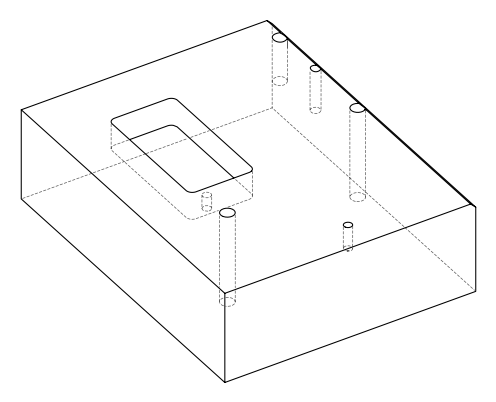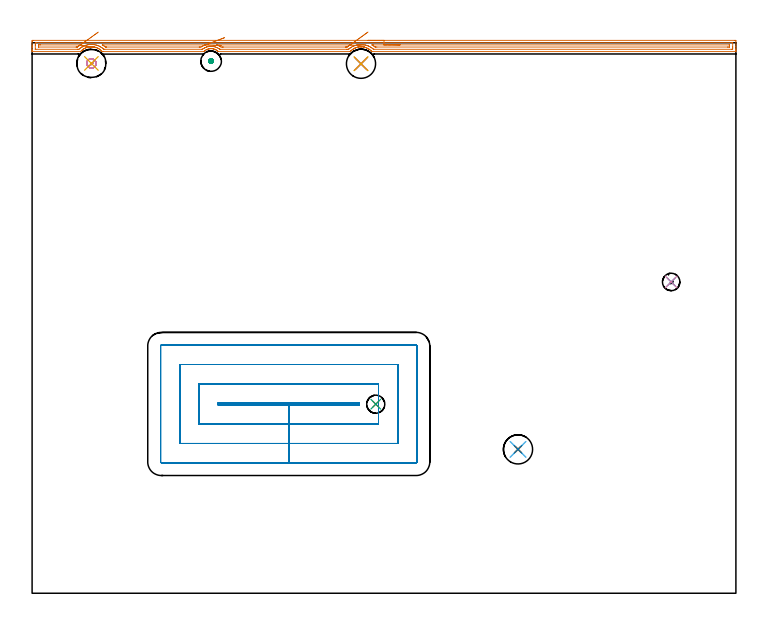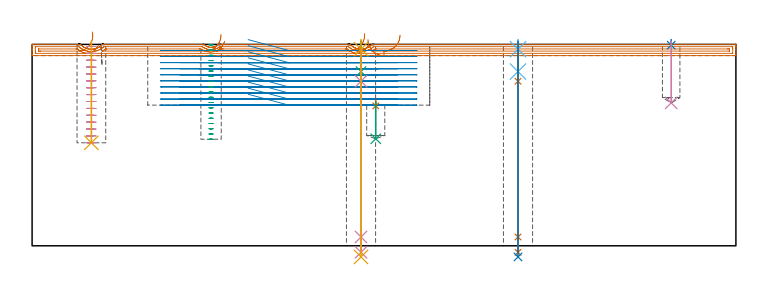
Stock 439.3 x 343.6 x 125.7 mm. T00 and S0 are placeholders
(PLAN: 17 operations, 13 tool changes, 44.7 min)
(1 AREA_MILL | FG_CHAMFER_SURFACE | UGT0205_001 | 10.93 min | 10767 mm3)
(2 MILL_RECTANGULAR_POCKET | POCKET_RECTANGULAR_STRAIGHT | NXT0201_012 | Follow Part, ap 4, ae 75% | 27.63 min | 593543 mm3)
(3 MILL_BLIND_HOLE_FROM_SOLID_MATERIAL | STEP1POCKET | NXT0201_010 | Spiral | 0.99 min | 7380 mm3)
(4 MILL_BLIND_HOLE_FROM_SOLID_MATERIAL_1 | STEP1POCKET_2 | NXT0201_011 | Spiral | 1.94 min | 15458 mm3)
(5 SPOT_DRILL | STEP1HOLE | NXT0321_9005460120000 | 0.05 min | 146 mm3)
(6 SPOT_DRILL_1 | STEP1HOLE_1 | NXT0321_9005460120000 | 0.05 min | 197 mm3)
(7 SPOT_DRILL_2 | STEP1POCKET_1 | NXT0321_9005460120000 | 0.04 min | 10 mm3)
(8 SPOT_DRILL_3 | STEP1POCKET_3 | NXT0321_9005460120000 | 0.03 min | 1 mm3)
(9 DRILL_BLIND_HOLE_INTO_CENTER | STEP1HOLE | NXT0301_084 | 0.08 min | 1445 mm3)
(10 GUN_DRILL_THROUGH_HOLE | STEP1HOLE | UGT0307_008 | 0.63 min | 10388 mm3)
(11 DRILL_TO_ENLARGE_THROUGH_HOLE | STEP1HOLE | UGT0301_251 | 0.54 min | 20589 mm3)
(12 DRILL_BLIND_HOLE_INTO_CENTER_1 | STEP1HOLE_1 | NXT0301_084 | 0.08 min | 1425 mm3)
(13 GUN_DRILL_THROUGH_HOLE_1 | STEP1HOLE_1 | UGT0307_008 | 0.63 min | 10434 mm3)
(14 DRILL_TO_ENLARGE_THROUGH_HOLE_1 | STEP1HOLE_1 | UGT0301_251 | 0.54 min | 20620 mm3)
(15 DRILL_BLIND_HOLE_INTO_CENTER_2 | STEP1POCKET_1 | NXT0301_084 | 0.1 min | 1956 mm3)
(16 DRILL_BLIND_HOLE_INTO_CENTER_3 | STEP1POCKET_3 | UGT0301_221 | 0.16 min | 3213 mm3)
(17 BORE_BLIND_HOLE | STEP1POCKET_2 | UGT0332_075 | 0.26 min | 0 mm3)
(TOOL UGT0205_001 | Chamfer Mill 20 x 3 x 45 deg. | D20 FL50 Z2)
(TOOL NXT0201_012 | ENDMILL 16mm [2P460-1600-NA 1630] | D16 FL38 Z6)
(TOOL NXT0201_010 | ENDMILL 10mm [2P460-1000-NA 1630] | D10 FL30 Z6)
(TOOL NXT0201_011 | ENDMILL 12mm [2P460-1200-NA 1630] | D12 FL38 Z6)
(TOOL NXT0321_9005460120000 | NC Spot Drill, 142deg, 12mm, Carbide, Uncoated | D12 PA142 FL30 Z2)
(TOOL NXT0301_084 | Carbide Drill 11.3mm [860.1-1130-034A1-MM 2214] | D11.3 PA140 FL55 Z2)
(TOOL UGT0307_008 | Gun Drill 11 mm | D11 PA130 FL24 Z1)
(TOOL UGT0301_251 | Twist Drill 18.2 mm | D18.2 PA118 FL135 Z2)
(TOOL UGT0301_221 | Twist Drill 10.9 mm | D10.9 PA118 FL92 Z2)
(TOOL UGT0332_075 | 17.75 mm Rough Boring Bar | D17.75)
(OP 1 AREA_MILL)
G17 G21 G94 G90
T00 M6
G54
G17 G0 G90 X209.65 Y345.1 S1061 M3
G43 Z135.7 H0
Z128.7
G94 G1 X209.688 Z127.828 F250.
X209.802 Z126.964
X209.991 Z126.112
X210.253 Z125.28
X210.587 Z124.474
X210.99 Z123.7
X211.458 Z122.964
X211.99 Z122.272
X212.579 Z121.629
X213.222 Z121.04
X213.914 Z120.509
X214.65 Z120.04
X215.424 Z119.637
X216.23 Z119.303
X217.062 Z119.041
X217.914 Z118.852
X218.778 Z118.738
X219.65 Z118.7
X438.673 Y345.099 Z118.701
X439.099 Y345.096 Z118.702
X439.29 Y345.092 Z118.705
X439.3 Y344.678 Z119.119
Y341.16 Z122.634
Y339.755 Z124.041
Y339.402 Z124.393
Y338.694 Z125.105
Y338.44 Z125.36
X439.298 Y338.268 Z125.525
X439.29 Y338.102 Z125.689
X439.12 Y338.1 Z125.7
X212.498
X212.06 Y338.101 Z125.687
X211.884 Y338.276 Z125.523
X211.796 Y338.367 Z125.432
X211.608 Y338.555 Z125.244
X211.483 Y338.674 Z125.126
X211.355 Y338.79 Z125.01
X211.203 Y338.917 Z124.883
X211.038 Y339.054 Z124.744
X210.714 Y339.31 Z124.489
X210.585 Y339.402 Z124.397
X210.461 Y339.49 Z124.309
X210.266 Y339.62 Z124.18
X210.201 Y339.663 Z124.137
X209.902 Y339.841 Z123.956
X209.821 Y339.891 Z123.908
X209.369 Y340.131 Z123.669
X209.345 Y340.142 Z123.657
X208.927 Y340.34 Z123.456
X208.687 Y340.441 Z123.356
X208.665 Y340.45 Z123.348
X208.475 Y340.522 Z123.273
X208.444 Y340.535 Z123.261
X208.329 Y340.574 Z123.224
X208.173 Y340.626 Z123.173
X208.033 Y340.672 Z123.126
X207.64 Y340.784 Z123.015
X207.588 Y340.799 Z123.
X207.508 Y340.818 Z122.981
X207.219 Y340.885 Z122.913
X207.14 Y340.902 Z122.893
X207.134 Y340.903 Z122.892
X206.694 Y340.984 Z122.813
X206.24 Y341.041 Z122.751
X205.816 Y341.079 Z122.717
X205.8 Y341.081 Z122.715
X205.64 Y341.086 Z122.705
X205.496 Y341.093 Z122.701
X205.352 Y341.096 Z122.698
X205.346 Y341.097
X205.337 Y341.098 Z122.7
X205.236 Y341.096 Z122.697
X205.122 Y341.091 Z122.699
X205.084 Y341.09 Z122.701
X204.969 Y341.088 Z122.708
X204.906 Y341.086 Z122.711
X204.459 Y341.052 Z122.739
X204.452 Y341.051 Z122.74
X204.012 Y341.001 Z122.796
X203.558 Y340.923 Z122.873
X203.407 Y340.891 Z122.908
X203.301 Y340.867 Z122.931
X203.117 Y340.825 Z122.972
X202.84 Y340.749 Z123.049
X202.672 Y340.703 Z123.095
X202.158 Y340.536 Z123.262
X201.778 Y340.382 Z123.413
X201.771 Y340.378 Z123.417
X201.552 Y340.281 Z123.519
X201.535 Y340.273 Z123.527
X201.329 Y340.178 Z123.62
X201.102 Y340.062 Z123.737
X200.885 Y339.949 Z123.848
X200.704 Y339.841 Z123.955
X200.579 Y339.768 Z124.031
X200.402 Y339.663 Z124.136
X199.983 Y339.377 Z124.422
X199.87 Y339.291 Z124.508
X199.613 Y339.094 Z124.705
X199.387 Y338.905 Z124.892
X199.246 Y338.788 Z125.009
X199.097 Y338.653 Z125.144
X199.089 Y338.645 Z125.152
X198.964 Y338.522 Z125.277
X198.931 Y338.489 Z125.31
X198.715 Y338.272 Z125.522
X198.67 Y338.226 Z125.567
X198.54 Y338.099 Z125.683
X198.195 Y338.1 Z125.7
X116.396
X116.185 Y338.103 Z125.689
X115.994 Y338.274 Z125.526
X115.973 Y338.291 Z125.508
X115.882 Y338.369 Z125.431
X115.681 Y338.538 Z125.261
X115.502 Y338.674 Z125.122
X115.354 Y338.789 Z125.009
X115.205 Y338.888 Z124.911
X115.1 Y338.957 Z124.842
X114.832 Y339.108 Z124.691
X114.658 Y339.205 Z124.593
X114.207 Y339.426 Z124.372
X114.161 Y339.444 Z124.353
X113.894 Y339.552 Z124.247
X113.577 Y339.663 Z124.137
X113.313 Y339.734 Z124.065
X113.267 Y339.744 Z124.054
X112.868 Y339.832 Z123.968
X112.42 Y339.9 Z123.897
X112.373 Y339.903 Z123.893
X112.247 Y339.913 Z123.884
X111.973 Y339.932 Z123.859
X111.833 Z123.854
X111.682 Y339.934 Z123.852
X111.602 Y339.935 Z123.857
X111.583 Y339.936 Z123.858
X111.526 Z123.857
X111.479 Y339.932 Z123.859
X111.29 Y339.922 Z123.874
X111.079 Y339.909 Z123.887
X110.993 Y339.897 Z123.897
X110.68 Y339.858 Z123.942
X110.632 Y339.852 Z123.948
X110.585 Y339.842 Z123.957
X110.225 Y339.767 Z124.031
X109.821 Y339.662 Z124.136
X109.739 Y339.634 Z124.162
X109.288 Y339.463 Z124.334
X108.845 Y339.263 Z124.536
X108.439 Y339.037 Z124.762
X108.35 Y338.981 Z124.818
X108.044 Y338.789 Z125.01
X107.952 Y338.722 Z125.078
X107.529 Y338.377 Z125.423
X107.434 Y338.292 Z125.508
X107.215 Y338.103 Z125.689
X107.01 Y338.1 Z125.7
X44.431
X43.735 Y338.103 Z125.688
X43.614 Y338.226 Z125.57
X43.537 Y338.306 Z125.494
X43.336 Y338.512 Z125.287
X43.049 Y338.79 Z125.01
X42.72 Y339.078 Z124.722
X42.643 Y339.137 Z124.662
X42.334 Y339.377 Z124.42
X42.299 Y339.402 Z124.395
X41.937 Y339.662 Z124.136
X41.826 Y339.733 Z124.065
X41.383 Y339.992 Z123.806
X41.302 Y340.035 Z123.763
X40.933 Y340.233 Z123.566
X40.592 Y340.39 Z123.408
X40.248 Y340.535 Z123.262
X40.039 Y340.612 Z123.184
X39.594 Y340.755 Z123.039
X39.146 Y340.88 Z122.917
X39.068 Y340.896 Z122.899
X38.7 Y340.978 Z122.82
X38.435 Y341.023 Z122.776
X38.252 Y341.052 Z122.743
X38.174 Y341.06 Z122.732
X37.806 Y341.104 Z122.691
X37.657 Y341.115 Z122.679
X37.447 Y341.129 Z122.661
X37.357 Y341.137 Z122.656
X37.28 Y341.139 Z122.651
X37.247 Y341.141 Z122.65
X37.084 Z122.649
X37.04 Y341.14 Z122.647
X36.8 Y341.139 Z122.649
X36.748 Y341.138 Z122.652
X36.696 Y341.135 Z122.653
X36.648 Y341.134 Z122.658
X36.5 Y341.128 Z122.667
X36.465 Y341.127 Z122.668
X36.367 Y341.117 Z122.676
X36.264 Y341.11 Z122.687
X36.208 Y341.105 Z122.693
X36.018 Y341.089 Z122.711
X35.571 Y341.029 Z122.77
X35.123 Y340.945 Z122.855
X34.803 Y340.867 Z122.932
X34.678 Y340.837 Z122.962
X34.229 Y340.7 Z123.095
X34.151 Y340.672 Z123.121
X34.004 Y340.624 Z123.174
X33.858 Y340.574 Z123.225
X33.784 Y340.548 Z123.249
X33.704 Y340.512 Z123.282
X33.436 Y340.398 Z123.4
X33.318 Y340.347 Z123.45
X32.89 Y340.143 Z123.655
X32.81 Y340.097 Z123.699
X32.472 Y339.912 Z123.888
X32.062 Y339.663 Z124.137
X31.997 Y339.619 Z124.181
X31.545 Y339.281 Z124.516
X31.469 Y339.22 Z124.576
X31.33 Y339.108 Z124.686
X31.103 Y338.928 Z124.87
X31.022 Y338.855 Z124.944
X30.949 Y338.789 Z125.01
X30.588 Y338.433 Z125.364
X30.37 Y338.206 Z125.591
X30.264 Y338.103 Z125.689
X30.128 Y338.1 Z125.7
X0.18
X0.01 Y338.102 Z125.689
X0.002 Y338.268 Z125.525
X0. Y338.44 Z125.36
Y338.694 Z125.105
Y339.402 Z124.393
Y340.635 Z123.162
Y341.16 Z122.634
Y341.777 Z122.019
Y344.415 Z119.382
X0.003 Y344.678 Z119.119
X0.01 Y345.092 Z118.705
X0.201 Y345.096 Z118.702
X0.627 Y345.1 Z118.7
X219.65
Y343.686 Z120.114
X437.
X437.253 Y343.684 Z120.116
X437.283 Y343.681 Z120.119
X437.29 Y343.679 Z120.121
X437.294 Y343.67 Z120.13
X437.298 Y343.634 Z120.166
X437.299 Y343.6 Z120.2
X437.3 Y343.391 Z120.409
Y341.16 Z122.64
Y340.753 Z123.047
X437.296 Y340.281 Z123.519
X437.291 Y339.882 Z123.918
X437.265 Y339.521 Z124.279
X436.885 Y339.516 Z124.284
X436.77 Y339.515 Z124.285
X213.277
X213.18 Y339.516 Z124.284
X213.132 Y339.518 Z124.282
X213.112 Y339.521 Z124.279
X213.069 Y339.547 Z124.253
X212.722 Y339.832 Z123.968
X212.498 Y340.015 Z123.785
X212.155 Y340.281 Z123.519
X211.604 Y340.662 Z123.138
X211.292 Y340.854 Z122.946
X210.76 Y341.16 Z122.64
X210.71 Y341.187 Z122.613
X210.651 Y341.219 Z122.581
X210.09 Y341.485 Z122.315
X209.816 Y341.605 Z122.195
X209.522 Y341.724 Z122.076
X209.079 Y341.885 Z121.915
X208.922 Y341.935 Z121.865
X208.576 Y342.04 Z121.76
X208.028 Y342.179 Z121.621
X207.842 Y342.223 Z121.577
X207.134 Y342.358 Z121.442
X206.76 Y342.408 Z121.392
X206.24 Y342.462 Z121.338
X205.778 Y342.495 Z121.305
X205.346 Y342.506 Z121.294
X204.883 Y342.496 Z121.304
X204.452 Y342.47 Z121.33
X204.051 Y342.435 Z121.365
X203.558 Y342.373 Z121.427
X203.27 Y342.324 Z121.476
X202.665 Y342.202 Z121.598
X202.53 Y342.172 Z121.628
X202.015 Y342.04 Z121.76
X201.826 Y341.985 Z121.815
X201.802 Y341.977 Z121.823
X201.771 Y341.967 Z121.833
X201.165 Y341.756 Z122.044
X201.044 Y341.711 Z122.089
X200.877 Y341.642 Z122.158
X200.538 Y341.493 Z122.307
X199.983 Y341.233 Z122.567
X199.933 Y341.209 Z122.591
X199.842 Y341.16 Z122.64
X199.367 Y340.887 Z122.913
X199.089 Y340.721 Z123.079
X198.823 Y340.542 Z123.258
X198.449 Y340.281 Z123.519
X198.304 Y340.173 Z123.627
X198.195 Y340.089 Z123.711
X197.812 Y339.778 Z124.022
X197.628 Y339.63 Z124.17
X197.491 Y339.521 Z124.279
X197.301 Y339.517 Z124.283
X197.185 Y339.515 Z124.285
X196.407 Y339.514 Z124.286
X117.622 Y339.515 Z124.285
X117.233 Y339.52 Z124.28
X117.14 Y339.521 Z124.279
X117.02 Y339.604 Z124.196
X116.843 Y339.727 Z124.073
X116.509 Y339.953 Z123.847
X115.935 Y340.295 Z123.505
X115.34 Y340.584 Z123.216
X115.055 Y340.705 Z123.095
X114.371 Y340.954 Z122.846
X114.161 Y341.012 Z122.788
X113.554 Y341.16 Z122.64
X113.267 Y341.215 Z122.585
X113.2 Y341.226 Z122.574
X112.75 Y341.289 Z122.511
X112.373 Y341.322 Z122.478
X112.195 Y341.336 Z122.464
X111.479 Y341.346 Z122.454
X111.299 Y341.338 Z122.462
X110.585 Y341.277 Z122.523
X110.48 Y341.264 Z122.536
X109.836 Y341.16 Z122.64
X109.691 Y341.13 Z122.67
X109.012 Y340.949 Z122.851
X108.919 Y340.92 Z122.88
X108.797 Y340.877 Z122.923
X108.362 Y340.71 Z123.09
X107.903 Y340.509 Z123.291
X107.746 Y340.436 Z123.364
X107.451 Y340.281 Z123.519
X107.108 Y340.086 Z123.714
X107.009 Y340.027 Z123.773
X106.627 Y339.778 Z124.022
X106.298 Y339.543 Z124.257
X106.258 Y339.521 Z124.279
X106.212 Y339.519 Z124.281
X106.115 Y339.516 Z124.284
X106.001 Y339.515 Z124.285
X45.325
X44.936 Y339.517 Z124.283
X44.839 Y339.519 Z124.281
X44.794 Y339.521 Z124.279
X44.764 Y339.54 Z124.26
X44.431 Y339.82 Z123.98
X43.863 Y340.281 Z123.519
X43.537 Y340.522 Z123.278
X43.332 Y340.667 Z123.133
X42.819 Y340.987 Z122.813
X42.643 Y341.088 Z122.712
X42.51 Y341.16 Z122.64
X42.01 Y341.417 Z122.383
X41.749 Y341.538 Z122.262
X41.077 Y341.822 Z121.978
X40.856 Y341.903 Z121.897
X40.797 Y341.924 Z121.876
X40.752 Y341.938 Z121.862
X40.431 Y342.04 Z121.76
X39.962 Y342.169 Z121.631
X39.783 Y342.215 Z121.585
X39.068 Y342.364 Z121.436
X38.67 Y342.431 Z121.369
X38.174 Y342.49 Z121.31
X37.673 Y342.532 Z121.268
X37.28 Y342.552 Z121.248
X36.758
X36.386 Y342.536 Z121.264
X35.919 Y342.499 Z121.301
X35.492 Y342.451 Z121.349
X35.125 Y342.401 Z121.399
X34.598 Y342.302 Z121.498
X34.381 Y342.253 Z121.547
X33.704 Y342.079 Z121.721
X33.672 Y342.071 Z121.729
X33.57 Y342.04 Z121.76
X32.81 Y341.777 Z122.023
X32.373 Y341.589 Z122.211
X31.916 Y341.379 Z122.421
X31.768 Y341.306 Z122.494
X31.49 Y341.16 Z122.64
X31.191 Y340.994 Z122.806
X31.126 Y340.956 Z122.844
X31.022 Y340.892 Z122.908
X30.645 Y340.652 Z123.148
X30.128 Y340.281 Z123.519
X29.639 Y339.882 Z123.918
X29.234 Y339.532 Z124.268
X29.113 Y339.521 Z124.279
X28.34 Y339.515 Z124.285
X28.225
X2.3 Y339.514 Z124.286
X2.047 Y339.517 Z124.283
X2.017 Y339.519 Z124.281
X2.01 Y339.521 Z124.279
X2.006 Y339.53 Z124.27
X2.002 Y339.566 Z124.234
X2.001 Y339.6 Z124.2
X2. Y339.809 Z123.991
Y342.04 Z121.76
Y342.447 Z121.353
X2.004 Y342.919 Z120.881
X2.009 Y343.318 Z120.482
X2.034 Y343.679 Z120.121
X2.415 Y343.684 Z120.116
X2.53 Y343.685 Z120.115
X219.65 Y343.686 Z120.114
Y342.272 Z121.528
X435.097 Y342.271 Z121.529
X435.176
X435.238 Y342.268 Z121.532
X435.278 Y342.265 Z121.535
X435.29 Y342.261 Z121.539
X435.292 Y342.239 Z121.561
X435.297 Y342.04 Z121.76
X435.3 Y341.841 Z121.959
X435.298 Y341.16 Z122.64
X435.295 Y340.966 Z122.834
X435.29 Y340.938 Z122.862
X435.272 Y340.935 Z122.865
X435.215 Y340.932 Z122.868
X435.097 Y340.93 Z122.87
X434.439 Y340.929 Z122.871
X434.203 Y340.928 Z122.872
X215.18 Y340.929 Z122.871
X214.52 Y340.93 Z122.87
X214.286 Y340.932 Z122.868
X214.055 Y340.936 Z122.864
X213.738 Y341.16 Z122.64
X213.392 Y341.403 Z122.397
X212.62 Y341.92 Z121.88
X212.498 Y341.992 Z121.808
X212.417 Y342.04 Z121.76
X212.054 Y342.265 Z121.535
X212.266 Y342.269 Z121.531
X212.498 Y342.27 Z121.53
X213.157 Y342.271 Z121.529
X219.65 Y342.272 Z121.528
X220.522 Z121.567
X221.386 Z121.68
X222.238 Z121.869
X223.07 Z122.132
X223.876 Z122.465
X224.65 Z122.868
X225.386 Z123.337
X226.078 Z123.868
X226.721 Z124.457
X227.31 Z125.101
X227.842 Z125.793
X228.31 Z126.528
X228.713 Z127.302
X229.047 Z128.108
X229.309 Z128.94
X229.498 Z129.792
X229.612 Z130.657
X229.65 Z131.528
G0 X209.658 Y350.286 Z125.105
G1 X209.274 Y350.009 Z124.372
X208.84 Y349.695 Z123.684
X208.359 Y349.347 Z123.044
X207.835 Y348.968 Z122.459
X207.271 Y348.56 Z121.933
X206.673 Y348.127 Z121.469
X206.044 Y347.672 Z121.071
X205.389 Y347.198 Z120.743
X204.713 Y346.709 Z120.486
X204.022 Y346.209 Z120.303
X203.321 Y345.702 Z120.194
X202.615 Y345.191 Z120.162
X201.909 Y344.68 Z120.206
X201.209 Y344.174 Z120.325
X200.52 Y343.675 Z120.52
X199.847 Y343.189 Z120.788
X199.196 Y342.717 Z121.127
X198.571 Y342.265 Z121.535
X198.558 Y342.256 Z121.544
X198.47 Y342.201 Z121.599
X198.188 Y342.04 Z121.76
X197.645 Y341.701 Z122.099
X197.301 Y341.469 Z122.331
X197.118 Y341.34 Z122.46
X196.872 Y341.16 Z122.64
X196.607 Y340.964 Z122.836
X196.575 Y340.941 Z122.859
X196.523 Y340.935 Z122.865
X196.407 Y340.933 Z122.867
X195.748 Y340.929 Z122.871
X195.513
X119.525
X118.866
X118.631 Y340.931 Z122.869
X117.964 Y340.937 Z122.863
X117.737 Y341.075 Z122.725
X117.592 Y341.16 Z122.64
X117.115 Y341.428 Z122.372
X116.843 Y341.567 Z122.233
X116.556 Y341.708 Z122.092
X116.056 Y341.935 Z121.865
X115.949 Y341.976 Z121.824
X115.777 Y342.04 Z121.76
X115.419 Y342.171 Z121.629
X115.223 Y342.244 Z121.556
X115.156 Y342.27 Z121.53
X115.478 Y342.272 Z121.528
X198.353 Y342.271 Z121.529
X198.495 Y342.269 Z121.531
X198.556 Y342.267 Z121.533
X198.571 Y342.265 Z121.535
X199.43 Y342.18 Z121.659
X200.275 Y342.095 Z121.857
X201.1 Y342.013 Z122.129
X201.898 Y341.933 Z122.473
X202.663 Y341.857 Z122.885
X203.39 Y341.784 Z123.362
X204.073 Y341.716 Z123.901
X204.706 Y341.653 Z124.498
X205.285 Y341.595 Z125.148
X205.805 Y341.543 Z125.846
X206.263 Y341.498 Z126.587
X206.655 Y341.459 Z127.366
X206.977 Y341.426 Z128.176
X207.229 Y341.401 Z129.011
X207.407 Y341.384 Z129.865
X207.51 Y341.373 Z130.731
X207.537 Y341.371 Z131.603
X207.489 Y341.375 Z132.474
G0 Z135.7
X120.158 Y346.782
Z127.626
G1 X119.853 Y346.666 Z126.817
X119.482 Y346.526 Z126.04
X119.05 Y346.362 Z125.3
X118.559 Y346.177 Z124.603
X118.013 Y345.97 Z123.955
X117.417 Y345.744 Z123.36
X116.774 Y345.501 Z122.822
X116.09 Y345.242 Z122.347
X115.369 Y344.97 Z121.937
X114.618 Y344.685 Z121.596
X113.842 Y344.392 Z121.327
X113.047 Y344.091 Z121.13
X112.239 Y343.785 Z121.009
X111.425 Y343.477 Z120.963
X110.609 Y343.168 Z120.993
X109.799 Y342.862 Z121.099
X109.001 Y342.56 Z121.281
X108.221 Y342.264 Z121.536
X107.824 Y342.118 Z121.682
X107.621 Y342.04 Z121.76
X107.191 Y341.861 Z121.939
X107.009 Y341.782 Z122.018
X106.578 Y341.585 Z122.215
X106.115 Y341.338 Z122.462
X106. Y341.274 Z122.526
X105.802 Y341.16 Z122.64
X105.441 Y340.945 Z122.855
X105.222 Y340.936 Z122.864
X104.562 Y340.93 Z122.87
X104.328 Y340.929 Z122.871
X46.455
X46.219 Y340.93 Z122.87
X45.984 Y340.932 Z122.868
X45.827 Y340.935 Z122.865
X45.725 Y340.944 Z122.856
X45.325 Y341.251 Z122.549
X44.95 Y341.53 Z122.27
X44.431 Y341.865 Z121.935
X44.153 Y342.04 Z121.76
X43.787 Y342.261 Z121.539
X43.805 Y342.265 Z121.535
X43.96 Y342.268 Z121.532
X44.196 Y342.271 Z121.529
X107.903
X108.005 Y342.27 Z121.53
X108.119 Y342.268 Z121.532
X108.221 Y342.264 Z121.536
X109.09 Y342.236 Z121.602
X109.95 Y342.207 Z121.745
X110.795 Y342.179 Z121.962
X111.617 Y342.152 Z122.251
X112.412 Y342.126 Z122.612
X113.171 Y342.101 Z123.04
X113.891 Y342.077 Z123.533
X114.564 Y342.055 Z124.086
X115.187 Y342.034 Z124.697
X115.755 Y342.015 Z125.359
X116.263 Y341.998 Z126.068
X116.707 Y341.984 Z126.819
X117.083 Y341.971 Z127.606
X117.39 Y341.961 Z128.422
X117.625 Y341.953 Z129.262
X117.785 Y341.948 Z130.12
X117.87 Y341.945 Z130.988
X117.88 Z131.861
G0 Z135.7
X41.321 Y350.233
Z125.143
G1 X40.938 Y349.958 Z124.409
X40.504 Y349.646 Z123.719
X40.023 Y349.301 Z123.079
X39.499 Y348.924 Z122.492
X38.934 Y348.52 Z121.964
X38.335 Y348.09 Z121.498
X37.705 Y347.637 Z121.099
X37.049 Y347.167 Z120.768
X36.372 Y346.681 Z120.51
X35.679 Y346.184 Z120.324
X34.976 Y345.679 Z120.214
X34.268 Y345.171 Z120.18
X33.56 Y344.663 Z120.222
X32.858 Y344.159 Z120.339
X32.167 Y343.663 Z120.532
X31.492 Y343.178 Z120.797
X30.838 Y342.709 Z121.135
X30.211 Y342.259 Z121.541
X30.187 Y342.243 Z121.557
X30.169 Y342.23 Z121.57
X29.844 Y342.04 Z121.76
X29.471 Y341.806 Z121.994
X29.234 Y341.655 Z122.145
X28.945 Y341.444 Z122.356
X28.562 Y341.16 Z122.64
X28.436 Y341.066 Z122.734
X28.34 Y340.994 Z122.806
X28.253 Y340.935 Z122.865
X28.175 Y340.933 Z122.867
X28.011 Y340.931 Z122.869
X27.681 Y340.929 Z122.871
X27.446
X4.203
X4.124
X4.062 Y340.932 Z122.868
X4.022 Y340.935 Z122.865
X4.01 Y340.939 Z122.861
X4.008 Y340.962 Z122.838
X4.003 Y341.16 Z122.64
X4. Y341.359 Z122.441
X4.002 Y342.04 Z121.76
X4.005 Y342.234 Z121.566
X4.01 Y342.262 Z121.538
X4.028 Y342.265 Z121.535
X4.085 Y342.268 Z121.532
X4.203 Y342.27 Z121.53
X4.861 Y342.271 Z121.529
X5.097 Y342.272 Z121.528
X29.971 Y342.271 Z121.529
X30.128 Y342.267 Z121.533
X30.187 Y342.265 Z121.535
X30.211 Y342.259 Z121.541
X31.033 Y342.073 Z121.766
X31.832 Y341.892 Z122.063
X32.604 Y341.718 Z122.431
X33.341 Y341.551 Z122.867
X34.039 Y341.393 Z123.367
X34.691 Y341.245 Z123.927
X35.293 Y341.109 Z124.543
X35.841 Y340.985 Z125.211
X36.329 Y340.874 Z125.925
X36.755 Y340.778 Z126.68
X37.116 Y340.696 Z127.471
X37.407 Y340.63 Z128.29
X37.628 Y340.58 Z129.133
X37.777 Y340.547 Z129.992
X37.852 Y340.53 Z130.861
X37.853 Z131.733
X37.779 Y340.546 Z132.602
X37.632 Y340.579 Z133.461
G0 Z135.7
M5
M2
(OP 2 MILL_RECTANGULAR_POCKET)
G17 G21 G94 G90
T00 M6
G54
G17 G0 G90 X134.859 Y117.5 S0 M3
G43 Z135.7 H1
Z128.7
G94 G1 X160.2 Z121.91 F250.
X204.2 F500.
Y118.8
X116.2
Y117.5
X160.2
Y105.5
X216.2
Y130.8
X104.2
Y105.5
X160.2
Y93.5
X228.2
Y142.8
X92.2
Y93.5
X160.2
Y81.5
X239.8
G3 X240.2 Y81.9 R0.4
G1 Y154.4
G3 X239.8 Y154.8 R0.4
G1 X80.6
G3 X80.2 Y154.4 R0.4
G1 Y81.9
G3 X80.6 Y81.5 R0.4
G1 X160.2
X161.2
G0 X134.859 Y117.5 Z124.91
G1 X160.2 Z118.12 F250.
X204.2 F500.
Y118.8
X116.2
Y117.5
X160.2
Y105.5
X216.2
Y130.8
X104.2
Y105.5
X160.2
Y93.5
X228.2
Y142.8
X92.2
Y93.5
X160.2
Y81.5
X239.8
G3 X240.2 Y81.9 R0.4
G1 Y154.4
G3 X239.8 Y154.8 R0.4
G1 X80.6
G3 X80.2 Y154.4 R0.4
G1 Y81.9
G3 X80.6 Y81.5 R0.4
G1 X160.2
X161.2
G0 X134.859 Y117.5 Z121.12
G1 X160.2 Z114.33 F250.
X204.2 F500.
Y118.8
X116.2
Y117.5
X160.2
Y105.5
X216.2
Y130.8
X104.2
Y105.5
X160.2
Y93.5
X228.2
Y142.8
X92.2
Y93.5
X160.2
Y81.5
X239.8
G3 X240.2 Y81.9 R0.4
G1 Y154.4
G3 X239.8 Y154.8 R0.4
G1 X80.6
G3 X80.2 Y154.4 R0.4
G1 Y81.9
G3 X80.6 Y81.5 R0.4
G1 X160.2
X161.2
G0 X134.859 Y117.5 Z117.33
G1 X160.2 Z110.54 F250.
X204.2 F500.
Y118.8
X116.2
Y117.5
X160.2
Y105.5
X216.2
Y130.8
X104.2
Y105.5
X160.2
Y93.5
X228.2
Y142.8
X92.2
Y93.5
X160.2
Y81.5
X239.8
G3 X240.2 Y81.9 R0.4
G1 Y154.4
G3 X239.8 Y154.8 R0.4
G1 X80.6
G3 X80.2 Y154.4 R0.4
G1 Y81.9
G3 X80.6 Y81.5 R0.4
G1 X160.2
X161.2
G0 X134.859 Y117.5 Z113.54
G1 X160.2 Z106.75 F250.
X204.2 F500.
Y118.8
X116.2
Y117.5
X160.2
Y105.5
X216.2
Y130.8
X104.2
Y105.5
X160.2
Y93.5
X228.2
Y142.8
X92.2
Y93.5
X160.2
Y81.5
X239.8
G3 X240.2 Y81.9 R0.4
G1 Y154.4
G3 X239.8 Y154.8 R0.4
G1 X80.6
G3 X80.2 Y154.4 R0.4
G1 Y81.9
G3 X80.6 Y81.5 R0.4
G1 X160.2
X161.2
G0 X134.859 Y117.5 Z109.75
G1 X160.2 Z102.96 F250.
X204.2 F500.
Y118.8
X116.2
Y117.5
X160.2
Y105.5
X216.2
Y130.8
X104.2
Y105.5
X160.2
Y93.5
X228.2
Y142.8
X92.2
Y93.5
X160.2
Y81.5
X239.8
G3 X240.2 Y81.9 R0.4
G1 Y154.4
G3 X239.8 Y154.8 R0.4
G1 X80.6
G3 X80.2 Y154.4 R0.4
G1 Y81.9
G3 X80.6 Y81.5 R0.4
G1 X160.2
X161.2
G0 X134.859 Y117.5 Z105.96
G1 X160.2 Z99.17 F250.
X204.2 F500.
Y118.8
X116.2
Y117.5
X160.2
Y105.5
X216.2
Y130.8
X104.2
Y105.5
X160.2
Y93.5
X228.2
Y142.8
X92.2
Y93.5
X160.2
Y81.5
X239.8
G3 X240.2 Y81.9 R0.4
G1 Y154.4
G3 X239.8 Y154.8 R0.4
G1 X80.6
G3 X80.2 Y154.4 R0.4
G1 Y81.9
G3 X80.6 Y81.5 R0.4
G1 X160.2
X161.2
G0 X134.859 Y117.5 Z102.17
G1 X160.2 Z95.38 F250.
X204.2 F500.
Y118.8
X116.2
Y117.5
X160.2
Y105.5
X216.2
Y130.8
X104.2
Y105.5
X160.2
Y93.5
X228.2
Y142.8
X92.2
Y93.5
X160.2
Y81.5
X239.8
G3 X240.2 Y81.9 R0.4
G1 Y154.4
G3 X239.8 Y154.8 R0.4
G1 X80.6
G3 X80.2 Y154.4 R0.4
G1 Y81.9
G3 X80.6 Y81.5 R0.4
G1 X160.2
X161.2
G0 X134.859 Y117.5 Z98.38
G1 X160.2 Z91.59 F250.
X204.2 F500.
Y118.8
X116.2
Y117.5
X160.2
Y105.5
X216.2
Y130.8
X104.2
Y105.5
X160.2
Y93.5
X228.2
Y142.8
X92.2
Y93.5
X160.2
Y81.5
X239.8
G3 X240.2 Y81.9 R0.4
G1 Y154.4
G3 X239.8 Y154.8 R0.4
G1 X80.6
G3 X80.2 Y154.4 R0.4
G1 Y81.9
G3 X80.6 Y81.5 R0.4
G1 X160.2
X161.2
G0 X134.859 Y117.5 Z94.59
G1 X160.2 Z87.8 F250.
X204.2 F500.
Y118.8
X116.2
Y117.5
X160.2
Y105.5
X216.2
Y130.8
X104.2
Y105.5
X160.2
Y93.5
X228.2
Y142.8
X92.2
Y93.5
X160.2
Y81.5
X239.8
G3 X240.2 Y81.9 R0.4
G1 Y154.4
G3 X239.8 Y154.8 R0.4
G1 X80.6
G3 X80.2 Y154.4 R0.4
G1 Y81.9
G3 X80.6 Y81.5 R0.4
G1 X160.2
X161.2
G0 Z135.7
M5
M2
(OP 3 MILL_BLIND_HOLE_FROM_SOLID_MATERIAL)
G17 G21 G94 G90
T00 M6
G54
G17 G0 G90 X111.7 Y332.1 S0 M3
G43 Z135.7 H1
Z125.426
G94 G3 X112.333 Y332.817 R0.638 F250.
X111.531 Y333.439 R0.717
X110.361 Y331.931 R1.35
X111.531 Y333.439 R-1.35
X110.946 Y332.685 R0.675
X111.7 Y332.1 R0.675
G0 Z122.153
G3 X112.333 Y332.817 R0.638
X111.531 Y333.439 R0.717
X110.361 Y331.931 R1.35
X111.531 Y333.439 R-1.35
X110.946 Y332.685 R0.675
X111.7 Y332.1 R0.675
G0 Z118.879
G3 X112.333 Y332.817 R0.638
X111.531 Y333.439 R0.717
X110.361 Y331.931 R1.35
X111.531 Y333.439 R-1.35
X110.946 Y332.685 R0.675
X111.7 Y332.1 R0.675
G0 Z115.605
G3 X112.333 Y332.817 R0.638
X111.531 Y333.439 R0.717
X110.361 Y331.931 R1.35
X111.531 Y333.439 R-1.35
X110.946 Y332.685 R0.675
X111.7 Y332.1 R0.675
G0 Z112.332
G3 X112.333 Y332.817 R0.638
X111.531 Y333.439 R0.717
X110.361 Y331.931 R1.35
X111.531 Y333.439 R-1.35
X110.946 Y332.685 R0.675
X111.7 Y332.1 R0.675
G0 Z109.058
G3 X112.333 Y332.817 R0.638
X111.531 Y333.439 R0.717
X110.361 Y331.931 R1.35
X111.531 Y333.439 R-1.35
X110.946 Y332.685 R0.675
X111.7 Y332.1 R0.675
G0 Z105.784
G3 X112.333 Y332.817 R0.638
X111.531 Y333.439 R0.717
X110.361 Y331.931 R1.35
X111.531 Y333.439 R-1.35
X110.946 Y332.685 R0.675
X111.7 Y332.1 R0.675
G0 Z102.511
G3 X112.333 Y332.817 R0.638
X111.531 Y333.439 R0.717
X110.361 Y331.931 R1.35
X111.531 Y333.439 R-1.35
X110.946 Y332.685 R0.675
X111.7 Y332.1 R0.675
G0 Z99.237
G3 X112.333 Y332.817 R0.638
X111.531 Y333.439 R0.717
X110.361 Y331.931 R1.35
X111.531 Y333.439 R-1.35
X110.946 Y332.685 R0.675
X111.7 Y332.1 R0.675
G0 Z95.963
G3 X112.333 Y332.817 R0.638
X111.531 Y333.439 R0.717
X110.361 Y331.931 R1.35
X111.531 Y333.439 R-1.35
X110.946 Y332.685 R0.675
X111.7 Y332.1 R0.675
G0 Z92.689
G3 X112.333 Y332.817 R0.638
X111.531 Y333.439 R0.717
X110.361 Y331.931 R1.35
X111.531 Y333.439 R-1.35
X110.946 Y332.685 R0.675
X111.7 Y332.1 R0.675
G0 Z89.416
G3 X112.333 Y332.817 R0.638
X111.531 Y333.439 R0.717
X110.361 Y331.931 R1.35
X111.531 Y333.439 R-1.35
X110.946 Y332.685 R0.675
X111.7 Y332.1 R0.675
G0 Z86.142
G3 X112.333 Y332.817 R0.638
X111.531 Y333.439 R0.717
X110.361 Y331.931 R1.35
X111.531 Y333.439 R-1.35
X110.946 Y332.685 R0.675
X111.7 Y332.1 R0.675
G0 Z82.868
G3 X112.333 Y332.817 R0.638
X111.531 Y333.439 R0.717
X110.361 Y331.931 R1.35
X111.531 Y333.439 R-1.35
X110.946 Y332.685 R0.675
X111.7 Y332.1 R0.675
G0 Z79.595
G3 X112.333 Y332.817 R0.638
X111.531 Y333.439 R0.717
X110.361 Y331.931 R1.35
X111.531 Y333.439 R-1.35
X110.946 Y332.685 R0.675
X111.7 Y332.1 R0.675
G0 Z76.321
G3 X112.333 Y332.817 R0.638
X111.531 Y333.439 R0.717
X110.361 Y331.931 R1.35
X111.531 Y333.439 R-1.35
X110.946 Y332.685 R0.675
X111.7 Y332.1 R0.675
G0 Z73.047
G3 X112.333 Y332.817 R0.638
X111.531 Y333.439 R0.717
X110.361 Y331.931 R1.35
X111.531 Y333.439 R-1.35
X110.946 Y332.685 R0.675
X111.7 Y332.1 R0.675
G0 Z69.774
G3 X112.333 Y332.817 R0.638
X111.531 Y333.439 R0.717
X110.361 Y331.931 R1.35
X111.531 Y333.439 R-1.35
X110.946 Y332.685 R0.675
X111.7 Y332.1 R0.675
G0 Z66.5
G3 X112.333 Y332.817 R0.638
X111.531 Y333.439 R0.717
X110.361 Y331.931 R1.35
X111.531 Y333.439 R-1.35
X110.946 Y332.685 R0.675
X111.7 Y332.1 R0.675
G0 Z135.7
M5
M2
(OP 4 MILL_BLIND_HOLE_FROM_SOLID_MATERIAL_1)
G17 G21 G94 G90
T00 M6
G54
G17 G0 G90 X37. Y330.7 S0 M3
G43 Z135.7 H1
Z124.407
G94 G3 X37.075 Y333.575 R1.438 F250.
X34.054 Y330.854 R2.875
X36.846 Y327.754 R2.95
X34.054 Y330.854 R-2.95
X35.45 Y329.304 R1.475
X37. Y330.7 R1.475
G0 Z120.113
G3 X37.075 Y333.575 R1.438
X34.054 Y330.854 R2.875
X36.846 Y327.754 R2.95
X34.054 Y330.854 R-2.95
X35.45 Y329.304 R1.475
X37. Y330.7 R1.475
G0 Z115.82
G3 X37.075 Y333.575 R1.438
X34.054 Y330.854 R2.875
X36.846 Y327.754 R2.95
X34.054 Y330.854 R-2.95
X35.45 Y329.304 R1.475
X37. Y330.7 R1.475
G0 Z111.527
G3 X37.075 Y333.575 R1.438
X34.054 Y330.854 R2.875
X36.846 Y327.754 R2.95
X34.054 Y330.854 R-2.95
X35.45 Y329.304 R1.475
X37. Y330.7 R1.475
G0 Z107.233
G3 X37.075 Y333.575 R1.438
X34.054 Y330.854 R2.875
X36.846 Y327.754 R2.95
X34.054 Y330.854 R-2.95
X35.45 Y329.304 R1.475
X37. Y330.7 R1.475
G0 Z102.94
G3 X37.075 Y333.575 R1.438
X34.054 Y330.854 R2.875
X36.846 Y327.754 R2.95
X34.054 Y330.854 R-2.95
X35.45 Y329.304 R1.475
X37. Y330.7 R1.475
G0 Z98.647
G3 X37.075 Y333.575 R1.438
X34.054 Y330.854 R2.875
X36.846 Y327.754 R2.95
X34.054 Y330.854 R-2.95
X35.45 Y329.304 R1.475
X37. Y330.7 R1.475
G0 Z94.353
G3 X37.075 Y333.575 R1.438
X34.054 Y330.854 R2.875
X36.846 Y327.754 R2.95
X34.054 Y330.854 R-2.95
X35.45 Y329.304 R1.475
X37. Y330.7 R1.475
G0 Z90.06
G3 X37.075 Y333.575 R1.438
X34.054 Y330.854 R2.875
X36.846 Y327.754 R2.95
X34.054 Y330.854 R-2.95
X35.45 Y329.304 R1.475
X37. Y330.7 R1.475
G0 Z85.767
G3 X37.075 Y333.575 R1.438
X34.054 Y330.854 R2.875
X36.846 Y327.754 R2.95
X34.054 Y330.854 R-2.95
X35.45 Y329.304 R1.475
X37. Y330.7 R1.475
G0 Z81.473
G3 X37.075 Y333.575 R1.438
X34.054 Y330.854 R2.875
X36.846 Y327.754 R2.95
X34.054 Y330.854 R-2.95
X35.45 Y329.304 R1.475
X37. Y330.7 R1.475
G0 Z77.18
G3 X37.075 Y333.575 R1.438
X34.054 Y330.854 R2.875
X36.846 Y327.754 R2.95
X34.054 Y330.854 R-2.95
X35.45 Y329.304 R1.475
X37. Y330.7 R1.475
G0 Z72.887
G3 X37.075 Y333.575 R1.438
X34.054 Y330.854 R2.875
X36.846 Y327.754 R2.95
X34.054 Y330.854 R-2.95
X35.45 Y329.304 R1.475
X37. Y330.7 R1.475
G0 Z68.593
G3 X37.075 Y333.575 R1.438
X34.054 Y330.854 R2.875
X36.846 Y327.754 R2.95
X34.054 Y330.854 R-2.95
X35.45 Y329.304 R1.475
X37. Y330.7 R1.475
G0 Z64.3
G3 X37.075 Y333.575 R1.438
X34.054 Y330.854 R2.875
X36.846 Y327.754 R2.95
X34.054 Y330.854 R-2.95
X35.45 Y329.304 R1.475
X37. Y330.7 R1.475
G0 Z135.7
M5
M2
(OP 5 SPOT_DRILL)
G17 G21 G94 G90
T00 M6
G54
G17 G0 G90 X205.3 Y330.5 S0 M3
G43 Z135.7 H0
G94 G81 G98 Z122.7 F250. R128.7
G80
M5
M2
(OP 6 SPOT_DRILL_1)
G17 G21 G94 G90
T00 M6
G54
G17 G0 G90 X303.3 Y89.8 S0 M3
G43 Z135.7 H0
G94 G81 G98 Z122.7 F250. R128.7
G80
M5
M2
(OP 7 SPOT_DRILL_2)
G17 G21 G94 G90
T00 M6
G54
G17 G0 G90 X214.5 Y118. S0 M3
G43 Z135.7 H0
G94 G81 G98 Z87.314 F250. R90.8
G80
M5
M2
(OP 8 SPOT_DRILL_3)
G17 G21 G94 G90
T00 M6
G54
G17 G0 G90 X398.9 Y194.3 S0 M3
G43 Z135.7 H0
G94 G81 G98 Z125.231 F250. R128.7
G80
M5
M2
(OP 9 DRILL_BLIND_HOLE_INTO_CENTER)
G17 G21 G94 G90
T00 M6
G54
G17 G0 G90 X205.3 Y330.5 S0 M3
G43 Z135.7 H1
G94 G81 G98 Z108.75 F250. R127.7
G80
M5
M2
(OP 10 GUN_DRILL_THROUGH_HOLE)
G17 G21 G94 G90
T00 M6
G54
G17 G0 G90 X205.3 Y330.5 M8
G43 Z135.7 H0
Z122.354
S716 M3
G94 G1 Z102.687 F125. M26
G4 X.084
Z5.5 F250.
G4 X.084
Z-4.065 F125.
G4 X.084
M5
M9
G0 Z122.354
Z135.7
M2
(OP 11 DRILL_TO_ENLARGE_THROUGH_HOLE)
G17 G21 G94 G90
T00 M6
G54
G17 G0 G90 X205.3 Y330.5 S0 M3
G43 Z135.7 H0
G94 G73 G98 Z-6.968 F250. Q16.583 R127.7
G80
M5
M2
(OP 12 DRILL_BLIND_HOLE_INTO_CENTER_1)
G17 G21 G94 G90
T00 M6
G54
G17 G0 G90 X303.3 Y89.8 S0 M3
G43 Z135.7 H1
G94 G81 G98 Z108.75 F250. R127.7
G80
M5
M2
(OP 13 GUN_DRILL_THROUGH_HOLE_1)
G17 G21 G94 G90
T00 M6
G54
G17 G0 G90 X303.3 Y89.8 M8
G43 Z135.7 H0
Z122.482
S716 M3
G94 G1 Z102.687 F125. M26
G4 X.084
Z5.5 F250.
G4 X.084
Z-4.065 F125.
G4 X.084
M5
M9
G0 Z122.482
Z135.7
M2
(OP 14 DRILL_TO_ENLARGE_THROUGH_HOLE_1)
G17 G21 G94 G90
T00 M6
G54
G17 G0 G90 X303.3 Y89.8 S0 M3
G43 Z135.7 H0
G94 G73 G98 Z-6.968 F250. Q16.583 R127.7
G80
M5
M2
(OP 15 DRILL_BLIND_HOLE_INTO_CENTER_2)
G17 G21 G94 G90
T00 M6
G54
G17 G0 G90 X214.5 Y118. S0 M3
G43 Z135.7 H1
G94 G81 G98 Z66.8 F250. R89.8
G80
M5
M2
(OP 16 DRILL_BLIND_HOLE_INTO_CENTER_3)
G17 G21 G94 G90
T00 M6
G54
G17 G0 G90 X398.9 Y194.3 S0 M3
G43 Z135.7 H0
G94 G81 G98 Z89.2 F250. R127.7
G80
M5
M2
(OP 17 BORE_BLIND_HOLE)
G17 G21 G94 G90
T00 M6
G54
G17 G0 G90 X37. Y330.7 S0 M3
G43 Z135.7 H0
G94 G85 G98 Z64.3 F250. R127.7
G80
M5
M2
